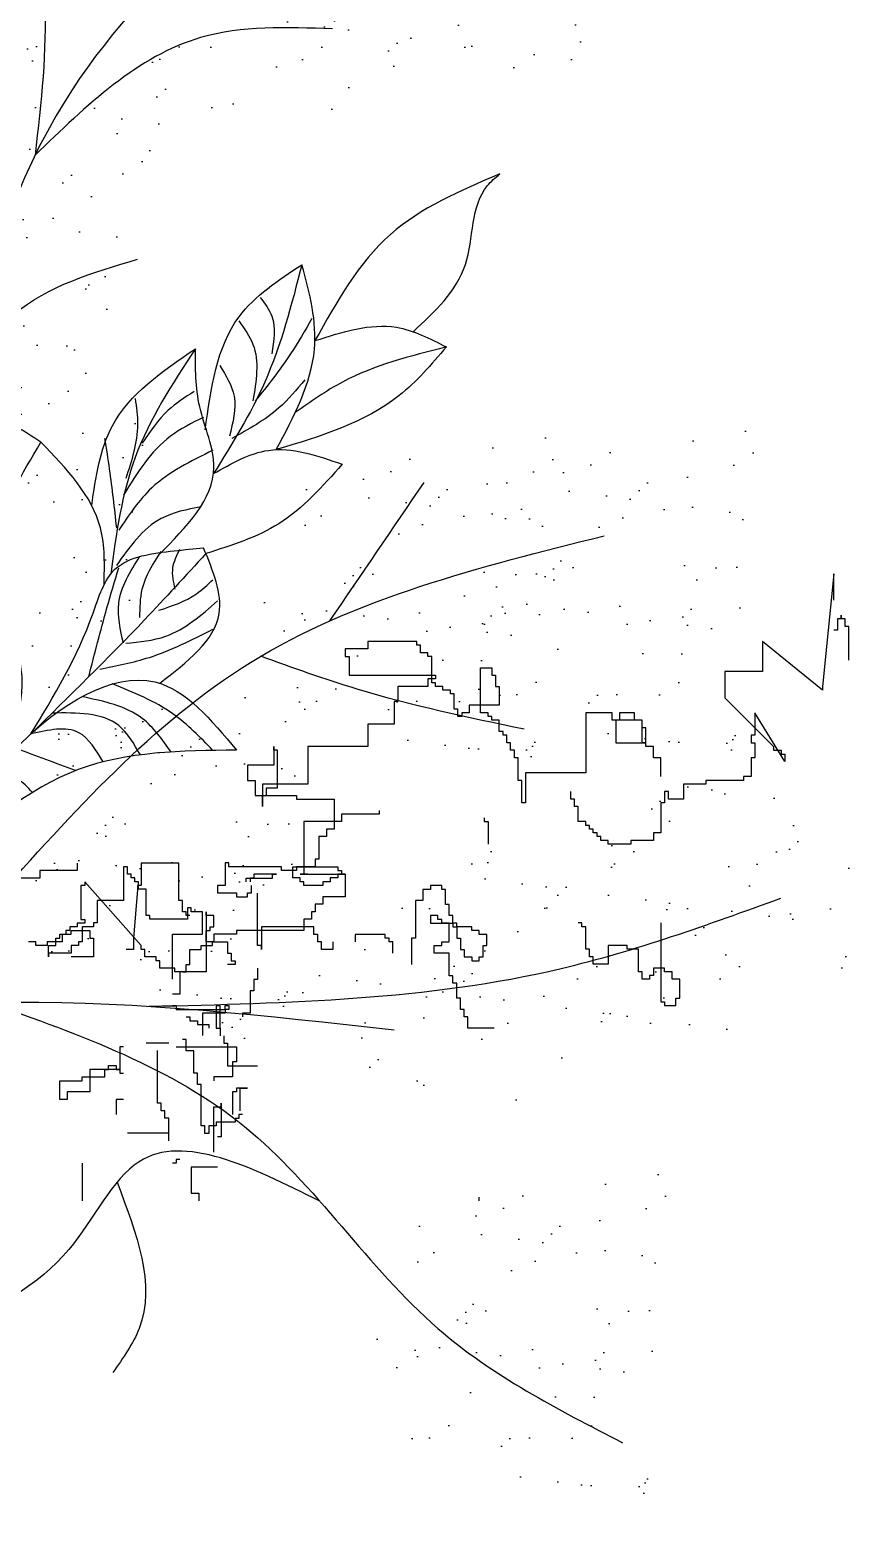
# Model space of a CAD drawing. Extents: x 686 to 7153, y 6615 to 11583.
# Drawn here: x 4622.3 to 4752.4, y 8441.1 to 8673.9 of the extents above; entities that cross this region are included whole.
import ezdxf

# ---------------------------------------------------------------- set-up
doc = ezdxf.new("R2010")
doc.units = 0
doc.header["$MEASUREMENT"] = 0
doc.layers.add('3', color=3, linetype='CONTINUOUS')
doc.layers.add('TEXT', color=3, linetype='CONTINUOUS')
pattern_1 = [(142.5, (1620.669, 499.054), (1.1339, 34.6828), [0, -27.36, 0, -30.6, 0, -29.25]), (172.5, (1620.67, 499.054), (-31.856, 50.7986), [0, -14.76, 0, -24.66, 0, -9.45]), (212.5, (1642.81, 499.054), (-56.0546, 0.1019), [0, -9, 0, -32.4, 0, -42.3]), (222.5, (1642.81, 499.054), (-54.1103, 15.7982), [0, -4.5, 0, -21.24, 0, -24.3])]

# ---------------------------------------------------------------- blocks, each defined once
blk = doc.blocks.new('花03')
at = {"layer": '3'}
h = blk.add_hatch(dxfattribs=at)
h.set_pattern_fill('AR-SAND', color=256, scale=10, style=0)
h.set_pattern_definition(pattern_1)
edge = h.paths.add_edge_path()
edge.add_line((965.14, 1104.88), (994.48, 1107.93))
edge.add_line((994.48, 1107.93), (975.53, 1128.69))
edge.add_line((975.53, 1128.69), (1003.03, 1128.69))
edge.add_line((1003.03, 1128.69), (1015.25, 1147.01))
edge.add_line((1015.25, 1147.01), (1018.92, 1123.19))
edge.add_line((1018.92, 1123.19), (1049.48, 1110.37))
edge.add_line((1049.48, 1110.37), (1088.59, 1098.77))
edge.add_line((1088.59, 1098.77), (1133.2, 1121.36))
edge.add_line((1133.2, 1121.36), (1156.42, 1158))
edge.add_line((1156.42, 1158), (1166.81, 1135.41))
edge.add_line((1166.81, 1135.41), (1188.2, 1143.95))
edge.add_line((1188.2, 1143.95), (1214.48, 1142.12))
edge.add_line((1214.48, 1142.12), (1212.65, 1122.58))
edge.add_line((1212.65, 1122.58), (1181.48, 1080.46))
edge.add_line((1181.48, 1080.46), (1268.26, 1079.23))
edge.add_line((1268.26, 1079.23), (1266.43, 1063.36))
edge.add_line((1266.43, 1063.36), (1276.82, 1033.44))
edge.add_line((1276.82, 1033.44), (1273.15, 1024.9))
edge.add_line((1273.15, 1024.9), (1271.93, 1001.69))
edge.add_line((1271.93, 1001.69), (1244.43, 1019.4))
edge.add_line((1244.43, 1019.4), (1234.65, 1004.14))
edge.add_line((1234.65, 1004.14), (1219.98, 1039.55))
edge.add_line((1219.98, 1039.55), (1208.37, 1026.73))
edge.add_line((1208.37, 1026.73), (1172.31, 1002.92))
edge.add_line((1172.31, 1002.92), (1109.37, 1001.08))
edge.add_line((1109.37, 1001.08), (1100.81, 982.16))
edge.add_line((1100.81, 982.16), (1046.27, 962.68))
edge.add_line((1046.27, 962.68), (1016.79, 1014.34))
edge.add_spline(control_points=[(1016.79, 1014.34), (1017.11, 1014.89), (1017.43, 1015.45), (1017.76, 1016)], knot_values=[0, 0, 0, 0, 1.310531, 1.310531, 1.310531, 1.310531], degree=3, periodic=0)
edge.add_spline(control_points=[(1017.76, 1016), (1016.99, 1016.23), (1016.23, 1016.46), (1015.46, 1016.68)], knot_values=[28.122239, 28.122239, 28.122239, 28.122239, 29.733362, 29.733362, 29.733362, 29.733362], degree=3, periodic=0)
edge.add_line((1015.46, 1016.68), (1004.85, 1035.28))
edge.add_spline(control_points=[(1004.85, 1035.28), (1006.3, 1036.21), (1018.79, 1043.63), (1033.55, 1046.96), (1046.57, 1049.89)], knot_values=[0, 0, 0, 0, 2.917651, 24.676191, 24.676191, 24.676191, 24.676191], degree=3, periodic=0)
edge.add_spline(control_points=[(1046.57, 1049.89), (1027.71, 1053.11), (1008.86, 1056.33), (996.79, 1049.41)], knot_values=[0, 0, 0, 0, 33.828306, 33.828306, 33.828306, 33.828306], degree=3, periodic=0)
edge.add_line((996.79, 1049.41), (965.14, 1104.88))
h = blk.add_hatch(dxfattribs=at)
h.set_pattern_fill('AR-SAND', color=256, scale=10, style=0)
h.set_pattern_definition(pattern_1)
edge = h.paths.add_edge_path()
edge.add_spline(control_points=[(988.94, 948.38), (997.31, 949.82), (1005.84, 950.53), (1014.37, 951.24)], knot_values=[0, 0, 0, 0, 17.744889, 17.744889, 17.744889, 17.744889], degree=3, periodic=0)
edge.add_spline(control_points=[(1014.37, 951.24), (1006.43, 958.24), (998.49, 965.24), (990.7, 969.79)], knot_values=[30.432865, 30.432865, 30.432865, 30.432865, 48.454453, 48.454453, 48.454453, 48.454453], degree=3, periodic=0)
edge.add_line((990.7, 969.79), (992.06, 986.43))
edge.add_line((992.06, 986.43), (1044.22, 1012.72))
edge.add_line((1044.22, 1012.72), (1058.47, 1006.96))
edge.add_spline(control_points=[(1058.47, 1006.96), (1057.8, 999.92), (1056.99, 992.79), (1056.18, 985.66)], knot_values=[74.964763, 74.964763, 74.964763, 74.964763, 85.319721, 85.319721, 85.319721, 85.319721], degree=3, periodic=0)
edge.add_spline(control_points=[(1056.18, 985.66), (1031.13, 934.32), (1022.81, 873.37), (1016.39, 811.34)], knot_values=[113.132559, 113.132559, 113.132559, 113.132559, 211.986555, 211.986555, 211.986555, 211.986555], degree=3, periodic=0)
edge.add_line((1016.39, 811.34), (1011.24, 826.71))
edge.add_spline(control_points=[(1011.24, 826.71), (1011.41, 827.25), (1011.46, 827.87), (1010.9, 828.15), (1010.74, 828.21)], knot_values=[14.485188, 14.485188, 14.485188, 14.485188, 15.349992, 15.636881, 15.636881, 15.636881, 15.636881], degree=3, periodic=0)
edge.add_line((1010.74, 828.21), (985.32, 904.21))
edge.add_line((985.32, 904.21), (988.94, 948.38))
edge = h.paths.add_edge_path()
edge.add_spline(control_points=[(1016.39, 811.34), (1022.81, 873.37), (1031.13, 934.32), (1056.18, 985.66)], knot_values=[113.132559, 113.132559, 113.132559, 113.132559, 211.986555, 211.986555, 211.986555, 211.986555], degree=3, periodic=0)
edge.add_spline(control_points=[(1056.18, 985.66), (1061.64, 990.93), (1067.09, 996.21), (1072.64, 1001.25)], knot_values=[61.179118, 61.179118, 61.179118, 61.179118, 73.152376, 73.152376, 73.152376, 73.152376], degree=3, periodic=0)
edge.add_line((1072.64, 1001.25), (1097.71, 991.12))
edge.add_line((1097.71, 991.12), (1090.69, 947.4))
edge.add_line((1090.69, 947.4), (1067.25, 863.61))
edge.add_spline(control_points=[(1067.25, 863.61), (1064.44, 866.76), (1061.46, 869.85), (1058.48, 872.94)], knot_values=[28.41895, 28.41895, 28.41895, 28.41895, 35.172754, 35.172754, 35.172754, 35.172754], degree=3, periodic=0)
edge.add_spline(control_points=[(1058.48, 872.94), (1051.66, 861.61), (1044.84, 850.28), (1042.48, 838.16)], knot_values=[60.998233, 60.998233, 60.998233, 60.998233, 82.15631, 82.15631, 82.15631, 82.15631], degree=3, periodic=0)
edge.add_line((1042.48, 838.16), (1016.39, 811.34))
h = blk.add_hatch(dxfattribs=at)
h.set_pattern_fill('AR-SAND', color=256, scale=10, style=0)
h.set_pattern_definition([(142.5, (1415.34, 793.96), (1.1339, 34.6828), [0, -27.36, 0, -30.6, 0, -29.25]), (172.5, (1415.34, 793.96), (-31.856, 50.7986), [0, -14.76, 0, -24.66, 0, -9.45]), (212.5, (1437.48, 793.96), (-56.0546, 0.1019), [0, -9, 0, -32.4, 0, -42.3]), (222.5, (1437.48, 793.96), (-54.1103, 15.798), [0, -4.5, 0, -21.24, 0, -24.3])])
edge = h.paths.add_edge_path()
edge.add_line((982.09, 847.42), (1022.45, 882.85))
edge.add_line((1022.45, 882.85), (1074.85, 877.5))
edge.add_line((1074.85, 877.5), (1098.91, 894.6))
edge.add_line((1098.91, 894.6), (1119.23, 867.89))
edge.add_line((1119.23, 867.89), (1091.96, 841.18))
edge.add_line((1091.96, 841.18), (1123.51, 819.81))
edge.add_line((1123.51, 819.81), (1080.2, 798.44))
edge.add_line((1080.2, 798.44), (1105.33, 747.69))
edge.add_line((1105.33, 747.69), (988.23, 770.66))
edge.add_line((988.23, 770.66), (978.6, 828.89))
edge.add_line((978.6, 828.89), (976.67, 853.65))
edge.add_spline(control_points=[(976.67, 853.65), (978.47, 851.57), (980.27, 849.49), (982.09, 847.42)], knot_values=[97.047354, 97.047354, 97.047354, 97.047354, 101.584027, 101.584027, 101.584027, 101.584027], degree=3, periodic=0)
h = blk.add_hatch(dxfattribs=at)
h.set_pattern_fill('AR-SAND', color=256, scale=10, style=0)
h.set_pattern_definition([(142.5, (1655.037, 790.94), (1.1339, 34.6828), [0, -27.36, 0, -30.6, 0, -29.25]), (172.5, (1655.037, 790.94), (-31.856, 50.7986), [0, -14.76, 0, -24.66, 0, -9.45]), (212.5, (1677.177, 790.94), (-56.0546, 0.1019), [0, -9, 0, -32.4, 0, -42.3]), (222.5, (1677.177, 790.94), (-54.1103, 15.798), [0, -4.5, 0, -21.24, 0, -24.3])])
edge = h.paths.add_edge_path()
edge.add_line((1221.78, 844.4), (1262.14, 879.83))
edge.add_line((1262.14, 879.83), (1314.55, 874.48))
edge.add_line((1314.55, 874.48), (1338.61, 891.58))
edge.add_line((1338.61, 891.58), (1358.93, 864.87))
edge.add_line((1358.93, 864.87), (1331.66, 838.16))
edge.add_line((1331.66, 838.16), (1363.21, 816.79))
edge.add_line((1363.21, 816.79), (1319.89, 795.42))
edge.add_line((1319.89, 795.42), (1345.03, 744.67))
edge.add_line((1345.03, 744.67), (1227.92, 767.64))
edge.add_line((1227.92, 767.64), (1218.3, 825.87))
edge.add_line((1218.3, 825.87), (1216.37, 850.63))
edge.add_spline(control_points=[(1216.37, 850.63), (1218.17, 848.54), (1219.97, 846.47), (1221.78, 844.4)], knot_values=[97.047354, 97.047354, 97.047354, 97.047354, 101.584027, 101.584027, 101.584027, 101.584027], degree=3, periodic=0)
h = blk.add_hatch(dxfattribs=at)
h.set_pattern_fill('AR-SAND', color=256, scale=10, style=0)
h.set_pattern_definition([(142.5, (1576.39, 788.32), (1.1339, 34.6828), [0, -27.36, 0, -30.6, 0, -29.25]), (172.5, (1576.39, 788.32), (-31.856, 50.7986), [0, -14.76, 0, -24.66, 0, -9.45]), (212.5, (1598.53, 788.32), (-56.0546, 0.1019), [0, -9, 0, -32.4, 0, -42.3]), (222.5, (1598.53, 788.32), (-54.1103, 15.798), [0, -4.5, 0, -21.24, 0, -24.3])])
edge = h.paths.add_edge_path()
edge.add_line((1143.13, 841.79), (1183.5, 877.21))
edge.add_line((1183.5, 877.21), (1235.9, 871.86))
edge.add_line((1235.9, 871.86), (1259.96, 888.96))
edge.add_line((1259.96, 888.96), (1280.28, 862.25))
edge.add_line((1280.28, 862.25), (1253.01, 835.54))
edge.add_line((1253.01, 835.54), (1284.56, 814.17))
edge.add_line((1284.56, 814.17), (1241.25, 792.8))
edge.add_line((1241.25, 792.8), (1266.38, 742.05))
edge.add_line((1266.38, 742.05), (1149.27, 765.02))
edge.add_line((1149.27, 765.02), (1139.65, 823.25))
edge.add_line((1139.65, 823.25), (1137.72, 848.01))
edge.add_spline(control_points=[(1137.72, 848.01), (1139.52, 845.93), (1141.32, 843.85), (1143.13, 841.79)], knot_values=[97.047354, 97.047354, 97.047354, 97.047354, 101.584027, 101.584027, 101.584027, 101.584027], degree=3, periodic=0)
h = blk.add_hatch(dxfattribs=at)
h.set_pattern_fill('AR-SAND', color=256, scale=10, style=0)
h.set_pattern_definition([(142.5, (1479.103, 690.251), (1.1339, 34.6828), [0, -27.36, 0, -30.6, 0, -29.25]), (172.5, (1479.103, 690.25), (-31.856, 50.7986), [0, -14.76, 0, -24.66, 0, -9.45]), (212.5, (1501.243, 690.25), (-56.0546, 0.1019), [0, -9, 0, -32.4, 0, -42.3]), (222.5, (1501.243, 690.25), (-54.1103, 15.798), [0, -4.5, 0, -21.24, 0, -24.3])])
edge = h.paths.add_edge_path()
edge.add_line((1045.85, 743.72), (1086.21, 779.14))
edge.add_line((1086.21, 779.14), (1138.61, 773.79))
edge.add_line((1138.61, 773.79), (1162.67, 790.89))
edge.add_line((1162.67, 790.89), (1182.99, 764.18))
edge.add_line((1182.99, 764.18), (1155.72, 737.47))
edge.add_line((1155.72, 737.47), (1187.27, 716.1))
edge.add_line((1187.27, 716.1), (1143.96, 694.73))
edge.add_line((1143.96, 694.73), (1169.09, 643.98))
edge.add_line((1169.09, 643.98), (1051.99, 666.95))
edge.add_line((1051.99, 666.95), (1042.36, 725.18))
edge.add_line((1042.36, 725.18), (1040.44, 749.94))
edge.add_spline(control_points=[(1040.44, 749.94), (1042.23, 747.86), (1044.03, 745.78), (1045.85, 743.72)], knot_values=[97.047354, 97.047354, 97.047354, 97.047354, 101.584027, 101.584027, 101.584027, 101.584027], degree=3, periodic=0)
h = blk.add_hatch(dxfattribs=at)
h.set_pattern_fill('AR-SAND', color=256, scale=10, style=0)
h.set_pattern_definition(pattern_1)
edge = h.paths.add_edge_path()
edge.add_line((1210.05, 701.03), (1249.52, 729.54))
edge.add_line((1249.52, 729.54), (1267.74, 715.59))
edge.add_line((1267.74, 715.59), (1312.06, 738.04))
edge.add_line((1312.06, 738.04), (1350.92, 734.4))
edge.add_line((1350.92, 734.4), (1379.46, 705.28))
edge.add_line((1379.46, 705.28), (1374.6, 666.46))
edge.add_line((1374.6, 666.46), (1322.38, 639.16))
edge.add_line((1322.38, 639.16), (1280.49, 639.76))
edge.add_line((1280.49, 639.76), (1236.77, 608.22))
edge.add_line((1236.77, 608.22), (1095.93, 651.8))
edge.add_spline(control_points=[(1095.93, 651.8), (1097.58, 651.7), (1099.23, 651.6), (1100.88, 651.49)], knot_values=[168.504775, 168.504775, 168.504775, 168.504775, 171.165478, 171.165478, 171.165478, 171.165478], degree=3, periodic=0)
edge.add_spline(control_points=[(1100.88, 651.49), (1119.3, 651.91), (1137.73, 652.33), (1156.07, 653.17)], knot_values=[0, 0, 0, 0, 30.413351, 30.413351, 30.413351, 30.413351], degree=3, periodic=0)
edge.add_line((1156.07, 653.17), (1210.05, 701.03))
h = blk.add_hatch(dxfattribs=at)
h.set_pattern_fill('AR-SAND', color=256, scale=10, style=0)
h.set_pattern_definition(pattern_1)
edge = h.paths.add_edge_path()
edge.add_line((1187.41, 552.52), (1227.78, 587.94))
edge.add_line((1227.78, 587.94), (1280.18, 582.6))
edge.add_line((1280.18, 582.6), (1304.24, 599.69))
edge.add_line((1304.24, 599.69), (1324.56, 572.98))
edge.add_line((1324.56, 572.98), (1297.29, 546.27))
edge.add_line((1297.29, 546.27), (1328.84, 524.9))
edge.add_line((1328.84, 524.9), (1285.53, 503.53))
edge.add_line((1285.53, 503.53), (1310.66, 452.78))
edge.add_line((1310.66, 452.78), (1193.55, 475.75))
edge.add_line((1193.55, 475.75), (1183.93, 533.98))
edge.add_line((1183.93, 533.98), (1182, 558.74))
edge.add_spline(control_points=[(1182, 558.74), (1183.8, 556.66), (1185.6, 554.58), (1187.41, 552.52)], knot_values=[97.047354, 97.047354, 97.047354, 97.047354, 101.584027, 101.584027, 101.584027, 101.584027], degree=3, periodic=0)
for p, q in [((1369.8, 821.29), (1365.37, 777.07)), ((1369.8, 810.97), (1369.8, 821.29)), ((1372.75, 803.6), (1371.27, 803.6)), ((1371.27, 803.6), (1371.27, 799.18)), ((1372.75, 803.6), (1372.75, 805.08)), ((1372.75, 805.08), (1372.75, 803.6)), ((1374.23, 803.6), (1372.75, 803.6)), ((1374.23, 800.65), (1374.23, 803.6)), ((1371.27, 799.18), (1369.8, 799.18)), ((1375.7, 800.65), (1374.23, 800.65)), ((1375.7, 787.39), (1375.7, 800.65)), ((1186.85, 791.81), (1178, 791.81)), ((1178, 791.81), (1178, 788.86)), ((1206.03, 794.76), (1186.85, 794.76)), ((1186.85, 794.76), (1186.85, 791.81)), ((1206.03, 793.28), (1206.03, 794.76)), ((1207.51, 793.28), (1206.03, 793.28)), ((1207.51, 790.34), (1207.51, 793.28)), ((1341.77, 794.76), (1341.77, 782.96)), ((1365.37, 775.59), (1341.77, 794.76)), ((1178, 788.86), (1179.48, 788.86)), ((1179.48, 788.86), (1179.48, 781.49)), ((1210.46, 790.34), (1207.51, 790.34)), ((1210.46, 788.86), (1210.46, 790.34)), ((1211.94, 788.86), (1210.46, 788.86)), ((1211.94, 778.54), (1211.94, 788.86)), ((1179.48, 781.49), (1213.41, 781.49)), ((1213.41, 781.49), (1213.41, 780.02)), ((1231.11, 766.75), (1231.11, 784.44)), ((1231.11, 784.44), (1235.54, 784.44)), ((1235.54, 784.44), (1235.54, 781.49)), ((1235.54, 781.49), (1237.02, 781.49)), ((1237.02, 781.49), (1237.02, 777.07)), ((1341.77, 782.96), (1327.01, 782.96)), ((1327.01, 782.96), (1327.01, 772.65)), ((1210.46, 777.07), (1198.66, 777.07)), ((1198.66, 777.07), (1198.66, 771.17)), ((1213.41, 780.02), (1210.46, 780.02)), ((1210.46, 780.02), (1210.46, 777.07)), ((1213.41, 778.54), (1211.94, 778.54)), ((1213.41, 777.07), (1213.41, 778.54)), ((1216.36, 777.07), (1213.41, 777.07)), ((1216.36, 775.59), (1216.36, 777.07)), ((1219.31, 775.59), (1216.36, 775.59)), ((1219.31, 774.12), (1219.31, 775.59)), ((1237.02, 777.07), (1238.49, 777.07)), ((1238.49, 777.07), (1238.49, 769.7)), ((1365.37, 777.07), (1365.37, 775.59)), ((1198.66, 771.17), (1197.18, 771.17)), ((1197.18, 771.17), (1197.18, 762.33)), ((1220.79, 774.12), (1219.31, 774.12)), ((1220.79, 768.22), (1220.79, 774.12)), ((1238.49, 769.7), (1226.69, 769.7)), ((1226.69, 769.7), (1226.69, 766.75)), ((1327.01, 772.65), (1346.19, 753.48)), ((1222.26, 768.22), (1220.79, 768.22)), ((1222.26, 765.27), (1222.26, 768.22)), ((1223.74, 765.27), (1222.26, 765.27)), ((1226.69, 766.75), (1223.74, 766.75)), ((1223.74, 766.75), (1223.74, 765.27)), ((1234.07, 766.75), (1231.11, 766.75)), ((1234.07, 765.27), (1234.07, 766.75)), ((1235.54, 765.27), (1234.07, 765.27)), ((1235.54, 763.8), (1235.54, 765.27)), ((1238.49, 763.8), (1235.54, 763.8)), ((1238.49, 759.38), (1238.49, 763.8)), ((1282.75, 766.75), (1272.43, 766.75)), ((1272.43, 766.75), (1272.43, 743.16)), ((1282.75, 763.8), (1282.75, 766.75)), ((1294.56, 763.8), (1282.75, 763.8)), ((1285.7, 763.8), (1284.23, 763.8)), ((1284.23, 763.8), (1284.23, 754.96)), ((1291.61, 766.75), (1285.7, 766.75)), ((1285.7, 766.75), (1285.7, 763.8)), ((1291.61, 763.8), (1291.61, 766.75)), ((1294.56, 763.8), (1291.61, 763.8)), ((1294.56, 754.96), (1294.56, 763.8)), ((1294.56, 760.85), (1294.56, 763.8)), ((1350.62, 747.59), (1338.82, 766.75)), ((1338.82, 766.75), (1338.82, 757.9)), ((1197.18, 762.33), (1186.85, 762.33)), ((1186.85, 762.33), (1186.85, 753.48)), ((1239.97, 759.38), (1238.49, 759.38)), ((1239.97, 757.9), (1239.97, 759.38)), ((1241.44, 757.9), (1239.97, 757.9)), ((1241.44, 754.96), (1241.44, 757.9)), ((1296.03, 760.85), (1294.56, 760.85)), ((1296.03, 754.96), (1296.03, 760.85)), ((1338.82, 757.9), (1337.34, 757.9)), ((1337.34, 757.9), (1337.34, 754.96)), ((1149.97, 752.01), (1149.97, 753.48)), ((1149.97, 753.48), (1149.97, 746.11)), ((1151.44, 752.01), (1149.97, 752.01)), ((1151.44, 737.27), (1151.44, 752.01)), ((1163.25, 753.48), (1163.25, 738.74)), ((1186.85, 753.48), (1163.25, 753.48)), ((1242.92, 754.96), (1241.44, 754.96)), ((1242.92, 752.01), (1242.92, 754.96)), ((1244.39, 752.01), (1242.92, 752.01)), ((1244.39, 749.06), (1244.39, 752.01)), ((1284.23, 754.96), (1296.03, 754.96)), ((1296.03, 754.96), (1294.56, 754.96)), ((1296.03, 753.48), (1296.03, 754.96)), ((1298.98, 753.48), (1296.03, 753.48)), ((1298.98, 749.06), (1298.98, 753.48)), ((1337.34, 754.96), (1338.82, 754.96)), ((1338.82, 754.96), (1338.82, 749.06)), ((1346.19, 753.48), (1346.19, 752.01)), ((1346.19, 752.01), (1349.14, 752.01)), ((1349.14, 752.01), (1349.14, 750.53)), ((1149.97, 746.11), (1139.64, 746.11)), ((1139.64, 746.11), (1139.64, 740.21)), ((1245.87, 749.06), (1244.39, 749.06)), ((1245.87, 740.21), (1245.87, 749.06)), ((1301.93, 749.06), (1298.98, 749.06)), ((1301.93, 741.69), (1301.93, 749.06)), ((1338.82, 749.06), (1337.34, 749.06)), ((1337.34, 749.06), (1337.34, 741.69)), ((1349.14, 750.53), (1350.62, 750.53)), ((1350.62, 750.53), (1350.62, 747.59)), ((1139.64, 740.21), (1142.59, 740.21)), ((1142.59, 740.21), (1142.59, 734.32)), ((1247.34, 740.21), (1245.87, 740.21)), ((1247.34, 731.37), (1247.34, 740.21)), ((1272.43, 743.16), (1248.82, 743.16)), ((1248.82, 743.16), (1248.82, 731.37)), ((1334.39, 740.21), (1319.64, 740.21)), ((1319.64, 740.21), (1319.64, 738.74)), ((1337.34, 741.69), (1334.39, 741.69)), ((1334.39, 741.69), (1334.39, 740.21)), ((1142.59, 734.32), (1158.82, 734.32)), ((1163.25, 738.74), (1145.54, 738.74)), ((1145.54, 738.74), (1145.54, 729.9)), ((1145.54, 729.9), (1145.54, 734.32)), ((1145.54, 734.32), (1147.02, 734.32)), ((1147.02, 734.32), (1147.02, 737.27)), ((1147.02, 737.27), (1151.44, 737.27)), ((1158.82, 734.32), (1158.82, 732.84)), ((1266.52, 732.84), (1266.52, 735.79)), ((1304.88, 735.79), (1303.41, 735.79)), ((1303.41, 735.79), (1303.41, 731.37)), ((1304.88, 732.84), (1304.88, 735.79)), ((1319.64, 738.74), (1310.78, 738.74)), ((1310.78, 738.74), (1310.78, 732.84)), ((1158.82, 732.84), (1173.58, 732.84)), ((1173.58, 732.84), (1173.58, 721.05)), ((1191.28, 728.42), (1191.28, 726.95)), ((1248.82, 731.37), (1247.34, 731.37)), ((1268, 732.84), (1266.52, 732.84)), ((1268, 729.9), (1268, 732.84)), ((1269.47, 729.9), (1268, 729.9)), ((1269.47, 724), (1269.47, 729.9)), ((1303.41, 731.37), (1301.93, 731.37)), ((1301.93, 731.37), (1301.93, 719.58)), ((1310.78, 732.84), (1304.88, 732.84)), ((1161.77, 724), (1161.77, 703.36)), ((1176.53, 724), (1161.77, 724)), ((1191.28, 726.95), (1176.53, 726.95)), ((1176.53, 726.95), (1176.53, 724)), ((1232.59, 725.47), (1232.59, 724)), ((1232.59, 724), (1234.07, 724)), ((1234.07, 724), (1234.07, 715.15)), ((1272.43, 724), (1269.47, 724)), ((1272.43, 722.52), (1272.43, 724)), ((1273.9, 722.52), (1272.43, 722.52)), ((1273.9, 721.05), (1273.9, 722.52)), ((1167.67, 718.1), (1167.67, 709.26)), ((1170.62, 718.1), (1167.67, 718.1)), ((1173.58, 721.05), (1170.62, 721.05)), ((1170.62, 721.05), (1170.62, 718.1)), ((1275.38, 721.05), (1273.9, 721.05)), ((1275.38, 719.58), (1275.38, 721.05)), ((1276.85, 719.58), (1275.38, 719.58)), ((1276.85, 718.1), (1276.85, 719.58)), ((1278.33, 718.1), (1276.85, 718.1)), ((1278.33, 716.63), (1278.33, 718.1)), ((1281.28, 716.63), (1278.33, 716.63)), ((1281.28, 715.15), (1281.28, 716.63)), ((1298.98, 716.63), (1290.13, 716.63)), ((1290.13, 716.63), (1290.13, 715.15)), ((1301.93, 719.58), (1298.98, 719.58)), ((1298.98, 719.58), (1298.98, 716.63)), ((1290.13, 715.15), (1281.28, 715.15)), ((1072.74, 704.78), (1057.99, 704.78)), ((1057.99, 704.78), (1057.99, 701.83)), ((1072.74, 707.73), (1072.74, 704.78)), ((1090.95, 706.31), (1090.95, 693.04)), ((1092.43, 706.31), (1090.95, 706.31)), ((1092.43, 703.36), (1092.43, 706.31)), ((1097.82, 707.73), (1097.82, 698.88)), ((1112.58, 707.73), (1097.82, 707.73)), ((1112.58, 692.99), (1112.58, 707.73)), ((1130.79, 707.78), (1130.79, 698.94)), ((1132.27, 707.78), (1130.79, 707.78)), ((1132.27, 706.31), (1132.27, 707.78)), ((1152.92, 706.31), (1132.27, 706.31)), ((1152.92, 704.83), (1152.92, 706.31)), ((1158.82, 704.83), (1152.92, 704.83)), ((1157.35, 701.89), (1157.35, 706.31)), ((1157.35, 706.31), (1175.05, 706.31)), ((1158.82, 706.31), (1158.82, 704.83)), ((1166.2, 706.31), (1158.82, 706.31)), ((1167.67, 709.26), (1166.2, 709.26)), ((1166.2, 709.26), (1166.2, 706.31)), ((1175.05, 706.31), (1175.05, 704.83)), ((1175.05, 704.83), (1176.53, 704.83)), ((1176.53, 704.83), (1176.53, 703.36)), ((1057.99, 701.83), (1046.19, 701.83)), ((1075.69, 698.88), (1074.22, 698.88)), ((1074.22, 698.88), (1074.22, 685.62)), ((1097.82, 675.3), (1075.69, 700.36)), ((1075.69, 700.36), (1075.69, 698.88)), ((1093.91, 703.36), (1092.43, 703.36)), ((1093.91, 701.89), (1093.91, 703.36)), ((1095.38, 701.89), (1093.91, 701.89)), ((1095.38, 700.41), (1095.38, 701.89)), ((1096.86, 700.41), (1095.38, 700.41)), ((1097.82, 698.88), (1096.35, 698.88)), ((1096.35, 698.88), (1096.35, 697.41)), ((1096.86, 697.46), (1096.86, 700.41)), ((1130.79, 698.94), (1127.84, 698.94)), ((1127.84, 698.94), (1127.84, 695.99)), ((1139.14, 700.36), (1139.14, 701.83)), ((1139.14, 701.83), (1149.46, 701.83)), ((1142.09, 701.83), (1140.61, 701.83)), ((1140.61, 701.83), (1140.61, 700.36)), ((1141.12, 695.99), (1141.12, 698.94)), ((1150.94, 703.31), (1142.09, 703.31)), ((1142.09, 703.31), (1142.09, 701.83)), ((1149.46, 701.83), (1149.46, 703.31)), ((1149.46, 703.31), (1150.94, 703.31)), ((1160.3, 701.89), (1157.35, 701.89)), ((1163.25, 703.36), (1160.3, 703.36)), ((1160.3, 703.36), (1178, 703.36)), ((1160.3, 700.41), (1160.3, 701.89)), ((1161.77, 700.41), (1160.3, 700.41)), ((1161.77, 703.36), (1163.25, 703.36)), ((1161.77, 698.94), (1161.77, 700.41)), ((1169.15, 698.94), (1161.77, 698.94)), ((1172.1, 700.41), (1169.15, 700.41)), ((1169.15, 700.41), (1169.15, 698.94)), ((1175.05, 701.89), (1172.1, 701.89)), ((1172.1, 701.89), (1172.1, 700.41)), ((1178, 703.36), (1175.05, 703.36)), ((1175.05, 703.36), (1175.05, 701.89)), ((1176.53, 703.36), (1178, 703.36)), ((1178, 703.36), (1178, 694.52)), ((1215.85, 698.88), (1211.43, 698.88)), ((1211.43, 698.88), (1211.43, 697.41)), ((1215.85, 697.41), (1215.85, 698.88)), ((1090.95, 693.04), (1080.63, 693.04)), ((1080.63, 693.04), (1080.63, 684.2)), ((1096.35, 697.41), (1094.87, 678.24)), ((1099.81, 697.46), (1096.86, 697.46)), ((1099.81, 687.15), (1099.81, 697.46)), ((1114.05, 692.99), (1112.58, 692.99)), ((1114.05, 688.56), (1114.05, 692.99)), ((1127.84, 695.99), (1135.22, 695.99)), ((1135.22, 695.99), (1135.22, 694.52)), ((1135.22, 694.52), (1139.64, 694.52)), ((1139.64, 694.52), (1139.64, 695.99)), ((1139.64, 695.99), (1141.12, 695.99)), ((1143.56, 675.3), (1143.56, 695.93)), ((1178, 694.52), (1169.15, 694.52)), ((1169.15, 694.52), (1169.15, 691.57)), ((1208.48, 692.99), (1205.53, 692.99)), ((1205.53, 692.99), (1205.53, 678.24)), ((1211.43, 697.41), (1208.48, 697.41)), ((1208.48, 697.41), (1208.48, 692.99)), ((1217.33, 697.41), (1215.85, 697.41)), ((1217.33, 691.51), (1217.33, 697.41)), ((1101.28, 687.15), (1099.81, 687.15)), ((1101.28, 685.67), (1101.28, 687.15)), ((1115.53, 688.56), (1114.05, 688.56)), ((1115.53, 687.09), (1115.53, 688.56)), ((1117, 687.09), (1115.53, 687.09)), ((1117.51, 690.09), (1116.04, 690.09)), ((1116.04, 690.09), (1116.04, 685.67)), ((1117.51, 688.62), (1117.51, 690.09)), ((1121.94, 688.62), (1117.51, 688.62)), ((1121.94, 679.77), (1121.94, 688.62)), ((1123.41, 687.15), (1123.41, 688.62)), ((1123.41, 688.62), (1123.41, 665.03)), ((1126.36, 687.15), (1123.41, 687.15)), ((1126.36, 682.72), (1126.36, 687.15)), ((1166.2, 688.62), (1164.72, 688.62)), ((1164.72, 688.62), (1164.72, 685.67)), ((1166.2, 691.57), (1166.2, 688.62)), ((1169.15, 691.57), (1166.2, 691.57)), ((1214.38, 687.09), (1211.43, 687.09)), ((1211.43, 687.09), (1211.43, 684.14)), ((1214.38, 685.62), (1214.38, 687.09)), ((1218.81, 691.51), (1217.33, 691.51)), ((1218.81, 687.09), (1218.81, 691.51)), ((1220.28, 687.09), (1218.81, 687.09)), ((1220.28, 684.14), (1220.28, 687.09)), ((1069.79, 681.19), (1068.32, 681.19)), ((1068.32, 681.19), (1068.32, 679.72)), ((1072.74, 682.67), (1069.79, 682.67)), ((1069.79, 682.67), (1069.79, 681.19)), ((1070.3, 679.77), (1070.3, 681.25)), ((1070.3, 681.25), (1077.68, 681.25)), ((1075.69, 684.14), (1072.74, 684.14)), ((1072.74, 684.14), (1072.74, 682.67)), ((1074.22, 685.62), (1075.69, 685.62)), ((1079.15, 682.72), (1074.73, 682.72)), ((1074.73, 682.72), (1074.73, 676.83)), ((1075.69, 685.62), (1075.69, 684.14)), ((1077.68, 681.25), (1077.68, 678.3)), ((1080.63, 684.2), (1079.15, 684.2)), ((1079.15, 684.2), (1079.15, 682.72)), ((1116.04, 685.67), (1101.28, 685.67)), ((1123.41, 676.83), (1123.41, 681.25)), ((1123.41, 681.25), (1124.89, 681.25)), ((1124.89, 681.25), (1124.89, 682.72)), ((1124.89, 682.72), (1126.36, 682.72)), ((1161.77, 681.25), (1135.22, 681.25)), ((1135.22, 681.25), (1135.22, 679.77)), ((1165.69, 682.67), (1145.04, 682.67)), ((1145.04, 682.67), (1145.04, 673.82)), ((1164.72, 685.67), (1161.77, 685.67)), ((1161.77, 685.67), (1161.77, 681.25)), ((1165.69, 679.72), (1165.69, 682.67)), ((1211.43, 684.14), (1220.28, 684.14)), ((1215.85, 685.62), (1214.38, 685.62)), ((1215.85, 684.14), (1215.85, 685.62)), ((1218.81, 684.14), (1215.85, 684.14)), ((1218.81, 676.77), (1218.81, 684.14)), ((1220.28, 684.14), (1220.28, 682.67)), ((1221.76, 684.14), (1220.28, 684.14)), ((1220.28, 682.67), (1221.76, 682.67)), ((1221.76, 682.67), (1221.76, 684.14)), ((1221.76, 682.67), (1221.76, 678.24)), ((1227.66, 682.67), (1221.76, 682.67)), ((1227.66, 681.19), (1227.66, 682.67)), ((1230.61, 681.19), (1227.66, 681.19)), ((1230.61, 679.72), (1230.61, 681.19)), ((1270.95, 684.2), (1269.47, 684.2)), ((1270.95, 682.72), (1270.95, 684.2)), ((1272.43, 682.72), (1270.95, 682.72)), ((1272.43, 673.88), (1272.43, 682.72)), ((1301.93, 684.2), (1301.93, 653.24)), ((1056.51, 676.77), (1053.56, 676.77)), ((1056.51, 675.3), (1056.51, 676.77)), ((1066.84, 676.77), (1060.94, 676.77)), ((1060.94, 676.77), (1060.94, 675.3)), ((1064.4, 675.35), (1064.4, 678.3)), ((1064.4, 678.3), (1065.87, 678.3)), ((1065.87, 678.3), (1065.87, 679.77)), ((1065.87, 679.77), (1070.3, 679.77)), ((1068.32, 679.72), (1066.84, 679.72)), ((1066.84, 679.72), (1066.84, 676.77)), ((1074.73, 676.83), (1073.25, 676.83)), ((1073.25, 676.83), (1073.25, 675.35)), ((1077.68, 678.3), (1079.15, 678.3)), ((1079.15, 678.3), (1079.15, 670.93)), ((1094.87, 678.24), (1094.87, 673.82)), ((1110.13, 662.08), (1110.13, 679.77)), ((1110.13, 679.77), (1121.94, 679.77)), ((1126.36, 676.83), (1123.41, 676.83)), ((1125.86, 675.3), (1125.86, 676.77)), ((1125.86, 676.77), (1131.76, 676.77)), ((1135.22, 679.77), (1126.36, 679.77)), ((1126.36, 679.77), (1126.36, 676.83)), ((1131.76, 676.77), (1131.76, 672.35)), ((1167.17, 679.72), (1165.69, 679.72)), ((1167.17, 676.77), (1167.17, 679.72)), ((1168.64, 676.77), (1167.17, 676.77)), ((1168.64, 673.82), (1168.64, 676.77)), ((1173.07, 676.77), (1173.07, 673.82)), ((1193.72, 679.72), (1181.92, 679.72)), ((1181.92, 679.72), (1181.92, 676.77)), ((1193.72, 678.24), (1193.72, 679.72)), ((1195.2, 678.24), (1193.72, 678.24)), ((1195.2, 676.77), (1195.2, 678.24)), ((1196.67, 676.77), (1195.2, 676.77)), ((1196.67, 672.35), (1196.67, 676.77)), ((1205.53, 678.24), (1204.05, 678.24)), ((1204.05, 678.24), (1204.05, 667.93)), ((1215.85, 675.3), (1215.85, 676.77)), ((1215.85, 676.77), (1218.81, 676.77)), ((1221.76, 678.24), (1223.23, 678.24)), ((1223.23, 678.24), (1223.23, 673.82)), ((1233.56, 679.72), (1230.61, 679.72)), ((1233.56, 675.3), (1233.56, 679.72)), ((1060.94, 675.3), (1056.51, 675.3)), ((1061.45, 670.93), (1061.45, 675.35)), ((1061.45, 675.35), (1064.4, 675.35)), ((1070.3, 672.4), (1061.45, 672.4)), ((1061.45, 672.4), (1061.45, 670.93)), ((1073.25, 675.35), (1070.3, 675.35)), ((1070.3, 675.35), (1070.3, 672.4)), ((1079.15, 670.93), (1070.3, 670.93)), ((1094.87, 673.82), (1091.92, 673.82)), ((1097.82, 673.82), (1097.82, 675.3)), ((1099.3, 673.82), (1097.82, 673.82)), ((1099.3, 670.87), (1099.3, 673.82)), ((1103.73, 670.87), (1099.3, 670.87)), ((1103.73, 669.4), (1103.73, 670.87)), ((1117, 667.93), (1117, 673.82)), ((1117, 673.82), (1121.43, 673.82)), ((1121.43, 673.82), (1121.43, 675.3)), ((1121.43, 675.3), (1125.86, 675.3)), ((1131.76, 672.35), (1133.23, 672.35)), ((1133.23, 672.35), (1133.23, 669.4)), ((1145.04, 675.3), (1143.56, 675.3)), ((1145.04, 673.82), (1145.04, 675.3)), ((1173.07, 673.82), (1168.64, 673.82)), ((1212.9, 672.35), (1212.9, 675.3)), ((1212.9, 675.3), (1215.85, 675.3)), ((1218.81, 672.35), (1212.9, 672.35)), ((1218.81, 663.5), (1218.81, 672.35)), ((1223.23, 673.82), (1224.71, 673.82)), ((1224.71, 673.82), (1224.71, 670.87)), ((1224.71, 670.87), (1227.66, 670.87)), ((1227.66, 670.87), (1227.66, 669.4)), ((1230.61, 669.4), (1230.61, 670.87)), ((1230.61, 670.87), (1232.08, 670.87)), ((1232.08, 670.87), (1232.08, 675.3)), ((1232.08, 675.3), (1233.56, 675.3)), ((1273.9, 673.88), (1272.43, 673.88)), ((1273.9, 670.93), (1273.9, 673.88)), ((1275.38, 670.93), (1273.9, 670.93)), ((1275.38, 667.98), (1275.38, 670.93)), ((1288.65, 675.35), (1281.28, 675.35)), ((1281.28, 675.35), (1281.28, 667.98)), ((1288.65, 673.88), (1288.65, 675.35)), ((1293.08, 673.88), (1288.65, 673.88)), ((1293.08, 665.03), (1293.08, 673.88)), ((1105.2, 669.4), (1103.73, 669.4)), ((1105.2, 666.45), (1105.2, 669.4)), ((1111.1, 666.45), (1105.2, 666.45)), ((1111.1, 664.98), (1111.1, 666.45)), ((1114.05, 664.98), (1111.1, 664.98)), ((1123.41, 665.03), (1113.09, 665.03)), ((1113.09, 665.03), (1113.09, 656.19)), ((1114.05, 664.98), (1115.53, 664.98)), ((1115.53, 664.98), (1115.53, 667.93)), ((1115.53, 667.93), (1117, 667.93)), ((1134.71, 667.93), (1131.76, 667.93)), ((1133.23, 669.4), (1134.71, 669.4)), ((1134.71, 669.4), (1134.71, 667.93)), ((1143.56, 666.45), (1143.56, 662.03)), ((1227.66, 669.4), (1230.61, 669.4)), ((1281.28, 667.98), (1275.38, 667.98)), ((1294.56, 665.03), (1293.08, 665.03)), ((1294.56, 662.08), (1294.56, 665.03)), ((1303.41, 666.51), (1298.98, 666.51)), ((1298.98, 666.51), (1298.98, 663.56)), ((1303.41, 665.03), (1303.41, 666.51)), ((1306.36, 665.03), (1303.41, 665.03)), ((1306.36, 662.08), (1306.36, 665.03)), ((1143.56, 662.03), (1142.09, 662.03)), ((1142.09, 662.03), (1142.09, 657.61)), ((1220.28, 663.5), (1218.81, 663.5)), ((1220.28, 660.56), (1220.28, 663.5)), ((1221.76, 660.56), (1220.28, 660.56)), ((1221.76, 654.66), (1221.76, 660.56)), ((1297.51, 662.08), (1294.56, 662.08)), ((1298.98, 663.56), (1297.51, 663.56)), ((1297.51, 663.56), (1297.51, 662.08)), ((1309.31, 662.08), (1306.36, 662.08)), ((1309.31, 654.71), (1309.31, 662.08)), ((1113.09, 656.19), (1110.13, 656.19)), ((1142.09, 657.61), (1140.61, 657.61)), ((1140.61, 657.61), (1140.61, 648.76)), ((1223.23, 654.66), (1221.76, 654.66)), ((1223.23, 650.24), (1223.23, 654.66)), ((1301.93, 653.24), (1303.41, 653.24)), ((1303.41, 653.24), (1303.41, 651.77)), ((1307.83, 651.77), (1307.83, 654.71)), ((1307.83, 654.71), (1309.31, 654.71)), ((1110.13, 651.77), (1111.61, 651.77)), ((1111.61, 651.77), (1111.61, 650.29)), ((1111.61, 650.29), (1130.79, 650.29)), ((1115.53, 647.29), (1117, 647.29)), ((1117, 647.29), (1117, 645.81)), ((1130.79, 648.82), (1121.94, 648.82)), ((1121.94, 648.82), (1121.94, 639.97)), ((1128.81, 651.71), (1127.33, 651.71)), ((1127.33, 651.71), (1127.33, 642.87)), ((1128.81, 642.87), (1128.81, 651.71)), ((1130.79, 650.29), (1130.79, 651.77)), ((1130.79, 651.77), (1132.27, 651.77)), ((1132.27, 650.29), (1130.79, 650.29)), ((1130.79, 650.29), (1130.79, 648.82)), ((1132.27, 651.77), (1132.27, 650.29)), ((1140.61, 648.76), (1137.66, 648.76)), ((1137.66, 648.76), (1137.66, 647.29)), ((1224.71, 650.24), (1223.23, 650.24)), ((1224.71, 647.29), (1224.71, 650.24)), ((1226.18, 647.29), (1224.71, 647.29)), ((1226.18, 642.87), (1226.18, 647.29)), ((1303.41, 651.77), (1307.83, 651.77)), ((1117, 645.81), (1119.96, 645.81)), ((1119.96, 645.81), (1119.96, 644.34)), ((1119.96, 644.34), (1124.38, 644.34)), ((1124.38, 644.34), (1124.38, 642.87)), ((1127.33, 642.87), (1128.81, 642.87)), ((1128.81, 642.87), (1128.81, 639.92)), ((1236.51, 642.87), (1226.18, 642.87)), ((1090.95, 635.55), (1089.48, 635.55)), ((1089.48, 635.55), (1089.48, 626.71)), ((1108.66, 637.02), (1099.81, 637.02)), ((1111.61, 635.55), (1135.22, 635.55)), ((1115.53, 638.44), (1114.05, 638.44)), ((1115.53, 634.02), (1115.53, 638.44)), ((1130.28, 639.92), (1130.28, 636.97)), ((1130.28, 636.97), (1131.76, 636.97)), ((1131.76, 636.97), (1131.76, 628.12)), ((1135.22, 635.55), (1135.22, 629.65)), ((1104.23, 613.44), (1104.23, 634.08)), ((1118.48, 634.02), (1115.53, 634.02)), ((1118.48, 625.18), (1118.48, 634.02)), ((1135.22, 629.65), (1133.74, 629.65)), ((1133.74, 629.65), (1133.74, 623.76)), ((1074.73, 622.28), (1074.73, 623.76)), ((1074.73, 623.76), (1083.58, 623.76)), ((1089.48, 626.71), (1077.68, 626.71)), ((1077.68, 626.71), (1077.68, 617.86)), ((1083.58, 623.76), (1083.58, 626.71)), ((1083.58, 626.71), (1085.05, 626.71)), ((1085.05, 626.71), (1085.05, 628.18)), ((1085.05, 628.18), (1088, 628.18)), ((1088, 628.18), (1088, 626.71)), ((1088, 626.71), (1089.48, 626.71)), ((1089.48, 626.71), (1089.48, 625.23)), ((1089.48, 625.23), (1090.95, 625.23)), ((1119.96, 625.18), (1118.48, 625.18)), ((1119.96, 620.75), (1119.96, 625.18)), ((1133.74, 623.76), (1126.36, 623.76)), ((1126.36, 623.76), (1126.36, 622.28)), ((1131.76, 628.12), (1143.56, 628.12)), ((1065.87, 614.91), (1065.87, 622.28)), ((1065.87, 622.28), (1074.73, 622.28)), ((1077.68, 617.86), (1068.82, 617.86)), ((1068.82, 617.86), (1068.82, 614.91)), ((1121.43, 620.75), (1119.96, 620.75)), ((1121.43, 604.54), (1121.43, 620.75)), ((1135.22, 617.86), (1133.74, 617.86)), ((1133.74, 617.86), (1133.74, 609.02)), ((1139.64, 619.33), (1135.22, 619.33)), ((1135.22, 619.33), (1135.22, 617.86)), ((1136.69, 610.49), (1136.69, 619.33)), ((1136.69, 619.33), (1139.64, 619.33)), ((1068.82, 614.91), (1065.87, 614.91)), ((1090.95, 614.91), (1088, 614.91)), ((1088, 614.91), (1088, 609.02)), ((1105.71, 613.44), (1104.23, 613.44)), ((1105.71, 610.49), (1105.71, 613.44)), ((1126.36, 594.27), (1126.36, 611.96)), ((1126.36, 611.96), (1129.31, 611.96)), ((1129.31, 611.96), (1129.31, 613.44)), ((1129.31, 613.44), (1129.31, 600.17)), ((1107.18, 610.49), (1105.71, 610.49)), ((1107.18, 607.54), (1107.18, 610.49)), ((1108.66, 607.54), (1107.18, 607.54)), ((1108.66, 598.7), (1108.66, 607.54)), ((1134.71, 606.01), (1127.33, 606.01)), ((1127.33, 606.01), (1127.33, 604.54)), ((1136.18, 607.49), (1134.71, 607.49)), ((1134.71, 607.49), (1134.71, 606.01)), ((1137.66, 608.96), (1136.18, 608.96)), ((1136.18, 608.96), (1136.18, 607.49)), ((1108.66, 601.64), (1092.43, 601.64)), ((1122.91, 604.54), (1121.43, 604.54)), ((1122.91, 601.59), (1122.91, 604.54)), ((1124.38, 601.59), (1122.91, 601.59)), ((1127.33, 604.54), (1124.38, 604.54)), ((1124.38, 604.54), (1124.38, 601.59)), ((1129.31, 600.17), (1127.84, 600.17)), ((1074.73, 589.85), (1074.73, 575.11)), ((1111.61, 589.85), (1110.13, 589.85)), ((1113.09, 591.33), (1111.61, 591.33)), ((1111.61, 591.33), (1111.61, 589.85)), ((1117.51, 588.38), (1117.51, 578.06)), ((1127.84, 588.38), (1117.51, 588.38)), ((1117.51, 578.06), (1120.46, 578.06)), ((1120.46, 578.06), (1120.46, 575.11)), ((1230.61, 575.05), (1230.61, 576.53))]:
    blk.add_line(p, q, dxfattribs=at)
for points, knots in [([(1196.18, 1130.88), (1147.07, 1093.14), (1035.88, 1007.68), (1021.83, 866.41), (1013.98, 787.52)], [0, 0, 0, 0, 99.193157, 224.61829, 224.61829, 224.61829, 224.61829]), ([(1005.7, 1118.47), (1019.67, 1111.15), (1067.58, 1086.04), (1060.91, 1027.28), (1056.18, 985.66)], [0, 0, 0, 0, 24.875551, 85.319721, 85.319721, 85.319721, 85.319721]), ([(1172.99, 1035.33), (1155.1, 1035.92), (1109.73, 1037.44), (1076.38, 1005.2), (1056.18, 985.66)], [0, 0, 0, 0, 28.8276, 73.152376, 73.152376, 73.152376, 73.152376]), ([(1238.63, 978.31), (1223.14, 971.72), (1191.5, 958.24), (1174.66, 928.19), (1166.07, 912.86)], [0, 0, 0, 0, 27.256952, 55.675455, 55.675455, 55.675455, 55.675455]), ([(1204.59, 916.37), (1213.14, 924.27), (1229.9, 939.74), (1226.89, 968.35), (1236.92, 976.86), (1238.63, 978.31)], [0, 0, 0, 0, 18.60136, 36.473271, 40.143257, 40.143257, 40.143257, 40.143257]), ([(1029.32, 902.6), (1035.15, 910.06), (1052.04, 931.66), (1078.83, 939.62), (1096.37, 944.83)], [0, 0, 0, 0, 15.515162, 44.912276, 44.912276, 44.912276, 44.912276]), ([(1123.02, 877.86), (1125.23, 894.12), (1128.96, 921.61), (1151.66, 936.56), (1160.93, 942.67)], [0, 0, 0, 0, 25.734284, 43.52593, 43.52593, 43.52593, 43.52593]), ([(1160.93, 942.67), (1156.89, 926.96), (1149.41, 897.86), (1133.56, 872.38), (1126.27, 860.65)], [0, 0, 0, 0, 26.848699, 49.727658, 49.727658, 49.727658, 49.727658]), ([(1150.89, 870.06), (1157.79, 883.01), (1170.21, 906.32), (1164.15, 931.45), (1160.93, 942.67)], [0, 0, 0, 0, 26.61419, 47.924909, 47.924909, 47.924909, 47.924909]), ([(1144.52, 929.85), (1146.35, 927.47), (1151.27, 921.05), (1149.97, 912.84), (1149.15, 907.68)], [0, 0, 0, 0, 4.843579, 13.056119, 13.056119, 13.056119, 13.056119]), ([(1136.2, 920.61), (1138.35, 917.62), (1144.93, 908.46), (1143.03, 896.95), (1141.75, 889.2)], [0, 0, 0, 0, 5.987346, 18.306158, 18.306158, 18.306158, 18.306158]), ([(1164.87, 921.54), (1162.19, 916.86), (1155.68, 905.48), (1147.49, 895.23), (1142.67, 889.2)], [0, 0, 0, 0, 8.981019, 21.817427, 21.817427, 21.817427, 21.817427]), ([(1166.07, 912.86), (1176.92, 916.33), (1194.83, 922.06), (1211.23, 913.68), (1217.7, 910.38)], [0, 0, 0, 0, 18.01145, 29.733362, 29.733362, 29.733362, 29.733362]), ([(1078.42, 848.15), (1080.04, 859.24), (1083.88, 885.56), (1106.21, 900.85), (1119.13, 909.69)], [0, 0, 0, 0, 17.964936, 42.662448, 42.662448, 42.662448, 42.662448]), ([(1119.13, 909.69), (1110.1, 895.9), (1092.41, 868.9), (1088.05, 836.94), (1085.92, 821.3)], [0, 0, 0, 0, 27.094123, 53.052916, 53.052916, 53.052916, 53.052916]), ([(1104.97, 828.93), (1115.65, 839.79), (1132.79, 857.23), (1119.12, 886.37), (1119.13, 902.09), (1119.13, 909.69)], [0, 0, 0, 0, 22.424124, 35.993259, 48.69757, 48.69757, 48.69757, 48.69757]), ([(1217.7, 910.38), (1211.84, 903.54), (1194.39, 883.17), (1168.25, 875.3), (1150.89, 870.06)], [0, 0, 0, 0, 14.791311, 44.078836, 44.078836, 44.078836, 44.078836]), ([(1217.7, 910.38), (1203.59, 906.83), (1182.26, 901.48), (1164.4, 888.91), (1158.35, 884.66)], [0, 0, 0, 0, 23.931199, 36.179173, 36.179173, 36.179173, 36.179173]), ([(1128.8, 903.06), (1131.19, 899.14), (1136.43, 890.54), (1133.89, 880.7), (1132.5, 875.34)], [0, 0, 0, 0, 7.350311, 16.136426, 16.136426, 16.136426, 16.136426]), ([(1162.09, 897.52), (1158.87, 893.63), (1150.91, 884.03), (1139.95, 878), (1133.42, 874.42)], [0, 0, 0, 0, 8.359217, 20.610981, 20.610981, 20.610981, 20.610981]), ([(1118.63, 892.9), (1115.06, 890.61), (1106.84, 885.34), (1101.38, 877.19), (1098.28, 872.57)], [0, 0, 0, 0, 6.985678, 16.127692, 16.127692, 16.127692, 16.127692]), ([(1058.48, 872.94), (1052.02, 877.24), (1042.04, 883.86), (1030.28, 885.26), (1026.14, 885.75)], [0, 0, 0, 0, 12.670722, 19.548295, 19.548295, 19.548295, 19.548295]), ([(1095.51, 890.13), (1095.98, 886.73), (1097.46, 876.09), (1094.1, 865.75), (1091.81, 858.71)], [0, 0, 0, 0, 5.669448, 17.751224, 17.751224, 17.751224, 17.751224]), ([(1122.33, 882.73), (1117.81, 880.51), (1104.32, 873.86), (1096.25, 860.88), (1090.89, 852.25)], [0, 0, 0, 0, 8.282277, 24.721365, 24.721365, 24.721365, 24.721365]), ([(1083.49, 874.42), (1084.13, 870.42), (1085.99, 858.76), (1087.27, 847.02), (1088.11, 839.31)], [0, 0, 0, 0, 6.75134, 19.675668, 19.675668, 19.675668, 19.675668]), ([(1033.35, 732.5), (1042.72, 748.4), (1056.55, 771.87), (1044.18, 806.28), (1038.14, 839.13), (1051.05, 860.6), (1058.48, 872.94)], [0, 0, 0, 0, 28.520813, 42.089946, 59.102983, 82.15631, 82.15631, 82.15631, 82.15631]), ([(1083.28, 817.02), (1083.48, 824.71), (1084.03, 846.44), (1068.51, 862.55), (1058.48, 872.94)], [0, 0, 0, 0, 12.462397, 35.172754, 35.172754, 35.172754, 35.172754]), ([(1126.03, 869.8), (1117.37, 865.59), (1102.26, 858.23), (1092.99, 844.33), (1089.04, 838.39)], [0, 0, 0, 0, 15.680483, 27.389275, 27.389275, 27.389275, 27.389275]), ([(1126.27, 860.65), (1133.34, 864.69), (1149.31, 873.82), (1166.92, 867.72), (1176.74, 864.32)], [0, 0, 0, 0, 12.988117, 29.354598, 29.354598, 29.354598, 29.354598]), ([(1176.74, 864.32), (1169.04, 855.62), (1154.37, 839.03), (1133.29, 832.42), (1123.26, 829.28)], [0, 0, 0, 0, 18.945293, 36.121829, 36.121829, 36.121829, 36.121829]), ([(1121.4, 847.63), (1115.87, 846.56), (1101.74, 843.83), (1093.27, 831.83), (1088.11, 824.53)], [0, 0, 0, 0, 9.103227, 23.269062, 23.269062, 23.269062, 23.269062]), ([(1039.61, 692.41), (1071, 727.59), (1135.94, 800.36), (1230.75, 824.02), (1279.72, 836.24)], [0, 0, 0, 0, 76.745096, 158.738009, 158.738009, 158.738009, 158.738009]), ([(1054.53, 758.45), (1063.58, 773.32), (1075.91, 793.57), (1085.64, 827.47), (1106.88, 829.91), (1118.56, 831.16), (1122.33, 831.56)], [0, 0, 0, 0, 29.615627, 40.337084, 53.842481, 60.294419, 60.294419, 60.294419, 60.294419]), ([(1123.26, 829.28), (1115.3, 820.56), (1093.12, 796.25), (1069.61, 773.22), (1054.53, 758.45)], [0, 0, 0, 0, 19.680366, 54.839561, 54.839561, 54.839561, 54.839561]), ([(1090.89, 794.04), (1089.66, 799.37), (1086.86, 811.53), (1093.58, 822.22), (1097.36, 828.22)], [0, 0, 0, 0, 8.786116, 20.045079, 20.045079, 20.045079, 20.045079]), ([(1097.36, 804.2), (1097.4, 807.97), (1097.49, 817.35), (1102.62, 825.31), (1105.68, 830.07)], [0, 0, 0, 0, 6.180795, 15.36441, 15.36441, 15.36441, 15.36441]), ([(1105.13, 778.31), (1115.95, 786.7), (1134.78, 801.3), (1126.04, 822.54), (1122.33, 831.56)], [0, 0, 0, 0, 19.99654, 34.773698, 34.773698, 34.773698, 34.773698]), ([(1111.23, 815.29), (1110.59, 818.1), (1109.35, 823.57), (1111.86, 828.57), (1113.08, 831)], [0, 0, 0, 0, 4.648036, 9.03404, 9.03404, 9.03404, 9.03404]), ([(1077.26, 780.86), (1079.57, 789.89), (1083.22, 804.22), (1087.47, 818.38), (1089.04, 823.6)], [0, 0, 0, 0, 15.537251, 24.63334, 24.63334, 24.63334, 24.63334]), ([(1104.76, 806.97), (1109.97, 808.69), (1117.92, 811.31), (1123.95, 817.01), (1126.03, 818.98)], [0, 0, 0, 0, 8.97114, 13.705929, 13.705929, 13.705929, 13.705929]), ([(1091.81, 794.04), (1097.22, 794.56), (1110.96, 795.87), (1121.49, 805.08), (1127.88, 810.67)], [0, 0, 0, 0, 8.868672, 22.544618, 22.544618, 22.544618, 22.544618]), ([(1081.64, 783.88), (1088.19, 785.17), (1103.72, 788.24), (1117.86, 795.43), (1126.03, 799.58)], [0, 0, 0, 0, 11.090062, 26.267659, 26.267659, 26.267659, 26.267659]), ([(1248.26, 760.28), (1226.23, 764.89), (1191.12, 772.22), (1157.42, 784.41), (1144.87, 788.94)], [0, 0, 0, 0, 37.443073, 59.668775, 59.668775, 59.668775, 59.668775]), ([(1019.7, 707.77), (1028.06, 724.01), (1044.97, 756.88), (1101.64, 792.37), (1125.37, 764.01), (1135.32, 752.1)], [0, 0, 0, 0, 31.325525, 63.388748, 86.577846, 86.577846, 86.577846, 86.577846]), ([(1126.05, 751.96), (1121.05, 757.11), (1109.85, 768.66), (1094.89, 774.7), (1086.6, 778.05)], [0, 0, 0, 0, 11.83982, 26.53206, 26.53206, 26.53206, 26.53206]), ([(1109.57, 751.33), (1106.15, 756.2), (1097.74, 768.16), (1083.2, 771.24), (1074.59, 773.07)], [0, 0, 0, 0, 9.626291, 23.630064, 23.630064, 23.630064, 23.630064]), ([(1097.53, 750.19), (1095.02, 754.55), (1087.85, 767), (1072.7, 766.77), (1062.85, 766.61)], [0, 0, 0, 0, 7.948013, 22.747071, 22.747071, 22.747071, 22.747071]), ([(1082.89, 747.47), (1080.09, 752.16), (1073.78, 762.76), (1061.42, 760), (1054.53, 758.45)], [0, 0, 0, 0, 8.298697, 18.737312, 18.737312, 18.737312, 18.737312]), ([(1135.32, 752.1), (1113.71, 751.82), (1069.78, 751.25), (1036.57, 722.42), (1019.7, 707.77)], [0, 0, 0, 0, 34.842981, 70.814605, 70.814605, 70.814605, 70.814605]), ([(1055.14, 735.45), (1053.24, 737.55), (1046.93, 744.47), (1038.93, 737.42), (1033.35, 732.5)], [0, 0, 0, 0, 4.283473, 14.171094, 14.171094, 14.171094, 14.171094]), ([(1100.88, 651.49), (1155.58, 652.74), (1240.78, 654.67), (1320.49, 683.58), (1349.02, 693.93)], [0, 0, 0, 0, 90.296064, 140.626196, 140.626196, 140.626196, 140.626196]), ([(813.1, 570.36), (844.87, 592.19), (956.91, 669.2), (1096.87, 653.47), (1197.15, 642.2)], [0, 0, 0, 0, 63.068651, 222.41311, 222.41311, 222.41311, 222.41311]), ([(1038.1, 652.99), (1074.1, 640.19), (1145.54, 614.78), (1202.82, 523.4), (1261.32, 493.29), (1286.89, 480.13)], [0, 0, 0, 0, 61.983064, 122.985798, 170.334579, 170.334579, 170.334579, 170.334579]), ([(1167.95, 574.97), (1141.21, 588.32), (1098.19, 609.79), (1070.48, 548.13), (1040.91, 533.2), (1024.56, 524.96)], [0, 0, 0, 0, 40.322355, 64.865546, 95.17617, 95.17617, 95.17617, 95.17617]), ([(1088.38, 582.38), (1096.04, 562.29), (1106.36, 535.25), (1090.72, 513.35), (1086.69, 507.71)], [0, 0, 0, 0, 32.261358, 43.435075, 43.435075, 43.435075, 43.435075])]:
    blk.add_open_spline(points, degree=3, knots=knots, dxfattribs=at)
for points in [[(1171.96, 802.8), (1184.29, 820.93), (1196.61, 839.06), (1208.93, 857.19)], [(1072.11, 744.05), (1064.33, 746.94), (1056.54, 749.83), (1048.76, 752.72)]]:
    blk.add_open_spline(points, degree=3, dxfattribs=at)

msp = doc.modelspace()

# ---------------------------------------------------------------- block references
at = {"layer": 'TEXT', "xscale": 0.4, "yscale": 0.4, "zscale": 0.4}
msp.add_blockref('花03', (4200.65, 8259.94), dxfattribs=at)

doc.saveas('drawing.dxf')
